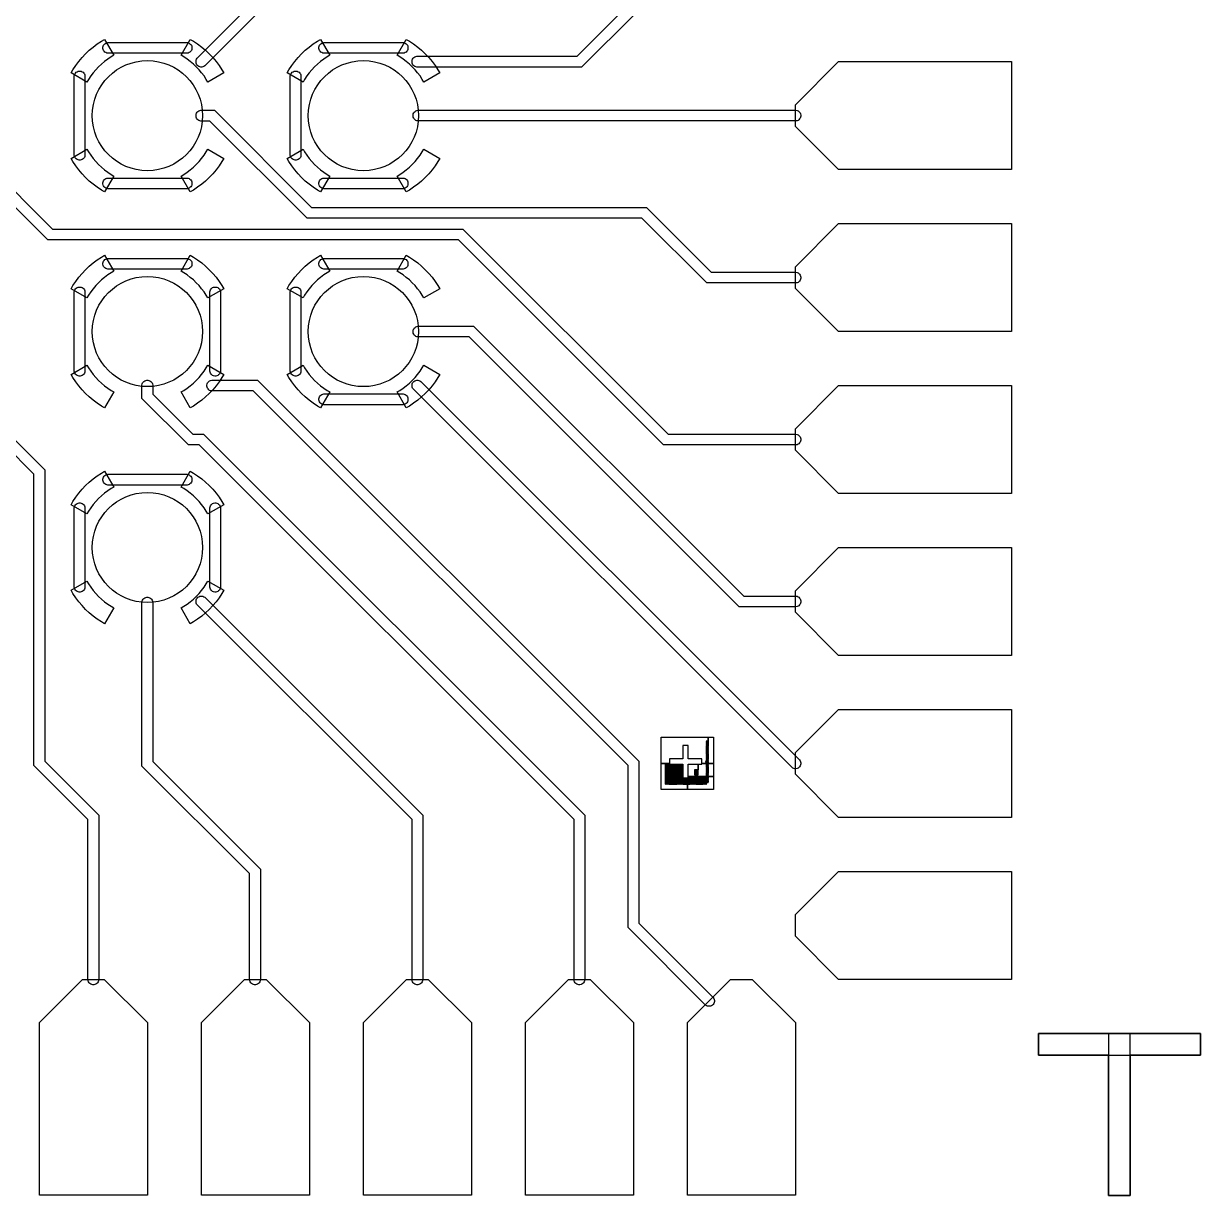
# Model space of a CAD drawing. Extents: x -17000 to 83000, y -61000 to 39000.
# Drawn here: x 11853 to 22750, y -32002 to -21147 of the extents above; entities that cross this region are included whole.
import ezdxf

# ---------------------------------------------------------------- set-up
doc = ezdxf.new("R2010")
doc.units = 0
doc.layers.add('Central Electrodes', color=2, linetype='CONTINUOUS')

# ---------------------------------------------------------------- blocks, each defined once
blk = doc.blocks.new('BIG_photolith_alignment1')
at = {"layer": 'Central Electrodes'}
for points in [[(-225, -17.5), (-225, 225), (210, 225), (210, 190), (190, 190), (190, 185), (210, 185), (210, 180.5), (190, 180.5), (190, 175.5), (210, 175.5), (210, 171), (190, 171), (190, 166), (210, 166), (210, 161.5), (190, 161.5), (190, 156.5), (210, 156.5), (210, 152), (190, 152), (190, 147), (210, 147), (210, 142.5), (190, 142.5), (190, 137.5), (210, 137.5), (210, 133), (190, 133), (190, 128), (210, 128), (210, 123.5), (190, 123.5), (190, 118.5), (210, 118.5), (210, 114), (190, 114), (190, 109), (210, 109), (210, 104.5), (190, 104.5), (190, 99.5), (210, 99.5), (210, 95), (190, 95), (190, 90), (210, 90), (210, 85.5), (190, 85.5), (190, 80.5), (210, 80.5), (210, 76), (190, 76), (190, 71), (210, 71), (210, 66.5), (190, 66.5), (190, 61.5), (210, 61.5), (210, 57), (190, 57), (190, 52), (210, 52), (210, 47.5), (190, 47.5), (190, 42.5), (210, 42.5), (210, 38), (190, 38), (190, 33), (210, 33), (210, 28.5), (190, 28.5), (190, 23.5), (210, 23.5), (210, 19), (190, 19), (190, 14), (210, 14), (210, 9.5), (190, 9.5), (190, 4.5), (210, 4.5), (210, 0), (185, 0), (185, -5), (210, -5), (210, -9.5), (190, -9.5), (190, -14.5), (210, -14.5), (210, 225), (260, 225), (260, -17.5), (150, -17.5), (150, 25), (25, 25), (25, 150), (-25, 150), (-25, 25), (-150, 25), (-150, -17.5)], [(-225, -260), (-225, -17.5), (-185, -17.5), (-185, -190), (-190, -190), (-190, -210), (-185, -210), (-185, -17.5), (-175.5, -17.5), (-175.5, -190), (-180.5, -190), (-180.5, -210), (-175.5, -210), (-175.5, -17.5), (-166, -17.5), (-166, -190), (-171, -190), (-171, -210), (-166, -210), (-166, -17.5), (-156.5, -17.5), (-156.5, -190), (-161.5, -190), (-161.5, -210), (-156.5, -210), (-156.5, -17.5), (-150, -17.5), (-150, -25), (-147, -25), (-147, -190), (-152, -190), (-152, -210), (-147, -210), (-147, -25), (-137.5, -25), (-137.5, -190), (-142.5, -190), (-142.5, -210), (-137.5, -210), (-137.5, -25), (-128, -25), (-128, -190), (-133, -190), (-133, -210), (-128, -210), (-128, -25), (-118.5, -25), (-118.5, -190), (-123.5, -190), (-123.5, -210), (-118.5, -210), (-118.5, -25), (-109, -25), (-109, -190), (-114, -190), (-114, -210), (-109, -210), (-109, -25), (-99.5, -25), (-99.5, -190), (-104.5, -190), (-104.5, -210), (-99.5, -210), (-99.5, -25), (-90, -25), (-90, -190), (-95, -190), (-95, -210), (-90, -210), (-90, -25), (-80.5, -25), (-80.5, -190), (-85.5, -190), (-85.5, -210), (-80.5, -210), (-80.5, -25), (-71, -25), (-71, -190), (-76, -190), (-76, -210), (-71, -210), (-71, -25), (-61.5, -25), (-61.5, -190), (-66.5, -190), (-66.5, -210), (-61.5, -210), (-61.5, -25), (-52, -25), (-52, -190), (-57, -190), (-57, -210), (-52, -210), (-52, -25), (-42.5, -25), (-42.5, -190), (-47.5, -190), (-47.5, -210), (-42.5, -210), (-42.5, -25), (-33, -25), (-33, -190), (-38, -190), (-38, -210), (-33, -210), (-33, -25), (-25, -25), (-25, -150), (-23.5, -150), (-23.5, -190), (-28.5, -190), (-28.5, -210), (-23.5, -210), (-23.5, -150), (-14, -150), (-14, -190), (-19, -190), (-19, -210), (-14, -210), (-14, -150), (-4.5, -150), (-4.5, -190), (-9.5, -190), (-9.5, -210), (-4.5, -210), (-4.5, -150), (5, -150), (5, -185), (0, -185), (0, -210), (5, -210), (5, -150), (14.5, -150), (14.5, -190), (9.5, -190), (9.5, -210), (14.5, -210), (14.5, -150), (17.5, -150), (17.5, -260)], [(25, -138.75), (25, -25), (117.5, -25), (117.5, -77.5), (82.5, -77.5), (82.5, -122.5), (117.5, -122.5), (117.5, -25), (150, -25), (150, -17.5), (210, -17.5), (210, -19), (190, -19), (190, -24), (210, -24), (210, -28.5), (190, -28.5), (190, -33.5), (210, -33.5), (210, -38), (190, -38), (190, -43), (210, -43), (210, -47.5), (190, -47.5), (190, -52.5), (210, -52.5), (210, -57), (190, -57), (190, -62), (210, -62), (210, -66.5), (190, -66.5), (190, -71.5), (210, -71.5), (210, -76), (190, -76), (190, -81), (210, -81), (210, -85.5), (190, -85.5), (190, -90.5), (210, -90.5), (210, -95), (190, -95), (190, -100), (210, -100), (210, -104.5), (190, -104.5), (190, -109.5), (210, -109.5), (210, -114), (190, -114), (190, -119), (210, -119), (210, -123.5), (190, -123.5), (190, -128.5), (210, -128.5), (210, -133), (190, -133), (190, -138), (210, -138), (210, -17.5), (260, -17.5), (260, -138.75)], [(92.5, -117.5), (87.5, -112.5), (87.5, -87.5), (92.5, -82.5), (107.5, -82.5), (112.5, -87.5), (112.5, -112.5), (107.5, -117.5), (92.5, -117.5), (92.5, -110), (95, -112.5), (105, -112.5), (107.5, -110), (107.5, -90), (105, -87.5), (95, -87.5), (92.5, -90)], [(17.5, -260), (17.5, -150), (24, -150), (24, -190), (19, -190), (19, -210), (24, -210), (24, -150), (25, -150), (25, -138.75), (33.5, -138.75), (33.5, -190), (28.5, -190), (28.5, -210), (33.5, -210), (33.5, -138.75), (43, -138.75), (43, -190), (38, -190), (38, -210), (43, -210), (43, -138.75), (52.5, -138.75), (52.5, -190), (47.5, -190), (47.5, -210), (52.5, -210), (52.5, -138.75), (62, -138.75), (62, -190), (57, -190), (57, -210), (62, -210), (62, -138.75), (71.5, -138.75), (71.5, -190), (66.5, -190), (66.5, -210), (71.5, -210), (71.5, -138.75), (81, -138.75), (81, -190), (76, -190), (76, -210), (81, -210), (81, -138.75), (90.5, -138.75), (90.5, -190), (85.5, -190), (85.5, -210), (90.5, -210), (90.5, -138.75), (100, -138.75), (100, -190), (95, -190), (95, -210), (100, -210), (100, -138.75), (109.5, -138.75), (109.5, -190), (104.5, -190), (104.5, -210), (109.5, -210), (109.5, -138.75), (119, -138.75), (119, -190), (114, -190), (114, -210), (119, -210), (119, -138.75), (128.5, -138.75), (128.5, -190), (123.5, -190), (123.5, -210), (128.5, -210), (128.5, -138.75), (138, -138.75), (138, -190), (133, -190), (133, -210), (138, -210), (138, -138.75), (147.5, -138.75), (147.5, -190), (142.5, -190), (142.5, -210), (147.5, -210), (147.5, -138.75), (157, -138.75), (157, -190), (152, -190), (152, -210), (157, -210), (157, -138.75), (166.5, -138.75), (166.5, -190), (161.5, -190), (161.5, -210), (166.5, -210), (166.5, -138.75), (176, -138.75), (176, -190), (171, -190), (171, -210), (176, -210), (176, -138.75), (185.5, -138.75), (185.5, -190), (180.5, -190), (180.5, -210), (185.5, -210), (185.5, -138.75), (210, -138.75), (210, -142.5), (190, -142.5), (190, -147.5), (210, -147.5), (210, -152), (190, -152), (190, -157), (210, -157), (210, -161.5), (190, -161.5), (190, -166.5), (210, -166.5), (210, -171), (190, -171), (190, -176), (210, -176), (210, -180.5), (190, -180.5), (190, -185.5), (210, -185.5), (210, -190), (190, -190), (190, -210), (195, -210), (195, -195), (210, -195), (210, -138.75), (260, -138.75), (260, -260)]]:
    blk.add_lwpolyline(points, close=True, dxfattribs=at)

msp = doc.modelspace()

# ---------------------------------------------------------------- linework, layer by layer
at = {"layer": 'Central Electrodes'}
for points in [[(18020.72, -20550), (17020.279, -21550), (15495.075, -21550), (15485.416, -21548.079), (15476.316, -21544.309), (15468.127, -21538.838), (15461.162, -21531.873), (15455.691, -21523.684), (15451.921, -21514.584), (15450, -21504.925), (15450, -21495.075), (15451.921, -21485.416), (15455.691, -21476.316), (15461.162, -21468.127), (15468.127, -21461.162), (15476.316, -21455.691), (15485.416, -21451.921), (15495.075, -21450), (16978.871, -21450), (17979.312, -20450)], [(14020.71, -21050), (13531.873, -21538.837), (13523.684, -21544.309), (13514.584, -21548.078), (13504.924, -21550), (13495.075, -21550), (13485.415, -21548.078), (13476.316, -21544.309), (13468.127, -21538.838), (13461.162, -21531.873), (13455.691, -21523.684), (13451.922, -21514.585), (13450, -21504.925), (13450, -21495.076), (13451.922, -21485.416), (13455.691, -21476.316), (13461.163, -21468.127), (13979.29, -20950)], [(11531.873, -22461.163), (12120.71, -23050), (15920.71, -23050), (17820.71, -24950), (19004.925, -24950), (19014.584, -24951.921), (19023.684, -24955.691), (19031.873, -24961.162), (19038.838, -24968.127), (19044.309, -24976.316), (19048.079, -24985.416), (19050, -24995.075), (19050, -25004.925), (19048.079, -25014.584), (19044.309, -25023.684), (19038.838, -25031.873), (19031.873, -25038.838), (19023.684, -25044.309), (19014.584, -25048.079), (19004.925, -25050), (17779.29, -25050), (15879.29, -23150), (12079.29, -23150), (11461.163, -22531.873)], [(11720.71, -24950), (12050, -25279.29), (12050, -27979.29), (12550, -28479.29), (12550, -30004.925), (12548.079, -30014.584), (12544.309, -30023.684), (12538.838, -30031.873), (12531.873, -30038.838), (12523.684, -30044.309), (12514.584, -30048.079), (12504.925, -30050), (12495.075, -30050), (12485.416, -30048.079), (12476.316, -30044.309), (12468.127, -30038.838), (12461.162, -30031.873), (12455.691, -30023.684), (12451.921, -30014.584), (12450, -30004.925), (12450, -28520.71), (11950, -28020.71), (11950, -25320.71), (11679.29, -25050)], [(21249.865, -30501.916), (21249.865, -30701.916)], [(22749.865, -30501.916), (21249.865, -30501.916)], [(22099.865, -30501.916), (21899.865, -30501.916)], [(21899.865, -30501.916), (21899.865, -32001.916)], [(22099.865, -32001.916), (22099.865, -30501.916)], [(22749.865, -30701.916), (22749.865, -30501.916)], [(21249.865, -30701.916), (22749.865, -30701.916)], [(21899.865, -32001.916), (22099.865, -32001.916)]]:
    msp.add_lwpolyline(points, dxfattribs=at)
for points in [[(12440.743, -21688.66), (12293.52, -21603.66), (12310.303, -21574.589), (12336.207, -21535.206), (12364.354, -21497.398), (12394.654, -21461.287), (12427.001, -21427.001), (12461.287, -21394.654), (12497.398, -21364.354), (12535.206, -21336.207), (12574.589, -21310.303), (12603.66, -21293.52), (12688.66, -21440.743), (12663.873, -21455.055), (12632.757, -21475.521), (12602.879, -21497.763), (12574.351, -21521.701), (12547.26, -21547.26), (12521.701, -21574.351), (12497.763, -21602.879), (12475.521, -21632.757), (12455.055, -21663.873)], [(12632.575, -21422.132), (12622.916, -21420.211), (12613.816, -21416.441), (12605.627, -21410.97), (12598.662, -21404.005), (12593.191, -21395.816), (12589.421, -21386.716), (12587.5, -21377.057), (12587.5, -21367.207), (12589.421, -21357.548), (12593.191, -21348.448), (12598.662, -21340.259), (12605.627, -21333.294), (12613.816, -21327.823), (12622.916, -21324.053), (12632.575, -21322.132), (13367.425, -21322.132), (13377.084, -21324.053), (13386.184, -21327.823), (13394.373, -21333.294), (13401.338, -21340.259), (13406.809, -21348.448), (13410.579, -21357.548), (13412.5, -21367.207), (13412.5, -21377.057), (13410.579, -21386.716), (13406.809, -21395.816), (13401.338, -21404.005), (13394.373, -21410.97), (13386.184, -21416.441), (13377.084, -21420.211), (13367.425, -21422.132)], [(13559.257, -21688.66), (13544.945, -21663.873), (13524.479, -21632.757), (13502.237, -21602.879), (13478.299, -21574.351), (13452.74, -21547.26), (13425.649, -21521.701), (13397.121, -21497.763), (13367.243, -21475.521), (13336.127, -21455.055), (13311.34, -21440.743), (13396.34, -21293.52), (13425.411, -21310.303), (13464.794, -21336.207), (13502.602, -21364.354), (13538.713, -21394.654), (13572.999, -21427.001), (13605.346, -21461.287), (13635.646, -21497.398), (13663.793, -21535.206), (13689.697, -21574.589), (13706.48, -21603.66)], [(14440.743, -21688.66), (14293.52, -21603.66), (14310.303, -21574.589), (14336.207, -21535.206), (14364.354, -21497.398), (14394.654, -21461.287), (14427.001, -21427.001), (14461.287, -21394.654), (14497.398, -21364.354), (14535.206, -21336.207), (14574.589, -21310.303), (14603.66, -21293.52), (14688.66, -21440.743), (14663.873, -21455.055), (14632.757, -21475.521), (14602.879, -21497.763), (14574.351, -21521.701), (14547.26, -21547.26), (14521.701, -21574.351), (14497.763, -21602.879), (14475.521, -21632.757), (14455.055, -21663.873)], [(14632.575, -21422.132), (14622.916, -21420.211), (14613.816, -21416.441), (14605.627, -21410.97), (14598.662, -21404.005), (14593.191, -21395.816), (14589.421, -21386.716), (14587.5, -21377.057), (14587.5, -21367.207), (14589.421, -21357.548), (14593.191, -21348.448), (14598.662, -21340.259), (14605.627, -21333.294), (14613.816, -21327.823), (14622.916, -21324.053), (14632.575, -21322.132), (15367.425, -21322.132), (15377.084, -21324.053), (15386.184, -21327.823), (15394.373, -21333.294), (15401.338, -21340.259), (15406.809, -21348.448), (15410.579, -21357.548), (15412.5, -21367.207), (15412.5, -21377.057), (15410.579, -21386.716), (15406.809, -21395.816), (15401.338, -21404.005), (15394.373, -21410.97), (15386.184, -21416.441), (15377.084, -21420.211), (15367.425, -21422.132)], [(15559.257, -21688.66), (15544.945, -21663.873), (15524.479, -21632.757), (15502.237, -21602.879), (15478.299, -21574.351), (15452.74, -21547.26), (15425.649, -21521.701), (15397.121, -21497.763), (15367.243, -21475.521), (15336.127, -21455.055), (15311.34, -21440.743), (15396.34, -21293.52), (15425.411, -21310.303), (15464.794, -21336.207), (15502.602, -21364.354), (15538.713, -21394.654), (15572.999, -21427.001), (15605.346, -21461.287), (15635.646, -21497.398), (15663.793, -21535.206), (15689.697, -21574.589), (15706.48, -21603.66)], [(19400, -22500), (19000, -22100), (19000, -21900), (19400, -21500), (21000, -21500), (21000, -22500)], [(12367.207, -22412.5), (12357.548, -22410.579), (12348.448, -22406.809), (12340.259, -22401.338), (12333.294, -22394.373), (12327.823, -22386.184), (12324.053, -22377.084), (12322.132, -22367.425), (12322.132, -21632.575), (12324.053, -21622.916), (12327.823, -21613.816), (12333.294, -21605.627), (12340.259, -21598.662), (12348.448, -21593.191), (12357.548, -21589.421), (12367.207, -21587.5), (12377.057, -21587.5), (12386.716, -21589.421), (12395.816, -21593.191), (12404.005, -21598.662), (12410.97, -21605.627), (12416.441, -21613.816), (12420.211, -21622.916), (12422.132, -21632.575), (12422.132, -22367.425), (12420.211, -22377.084), (12416.441, -22386.184), (12410.97, -22394.373), (12404.005, -22401.338), (12395.816, -22406.809), (12386.716, -22410.579), (12377.057, -22412.5)], [(14367.207, -22412.5), (14357.548, -22410.579), (14348.448, -22406.809), (14340.259, -22401.338), (14333.294, -22394.373), (14327.823, -22386.184), (14324.053, -22377.084), (14322.132, -22367.425), (14322.132, -21632.575), (14324.053, -21622.916), (14327.823, -21613.816), (14333.294, -21605.627), (14340.259, -21598.662), (14348.448, -21593.191), (14357.548, -21589.421), (14367.207, -21587.5), (14377.057, -21587.5), (14386.716, -21589.421), (14395.816, -21593.191), (14404.005, -21598.662), (14410.97, -21605.627), (14416.441, -21613.816), (14420.211, -21622.916), (14422.132, -21632.575), (14422.132, -22367.425), (14420.211, -22377.084), (14416.441, -22386.184), (14410.97, -22394.373), (14404.005, -22401.338), (14395.816, -22406.809), (14386.716, -22410.579), (14377.057, -22412.5)], [(18179.29, -23550), (17579.29, -22950), (14479.29, -22950), (13579.29, -22050), (13495.075, -22050), (13485.416, -22048.079), (13476.316, -22044.309), (13468.127, -22038.838), (13461.162, -22031.873), (13455.691, -22023.684), (13451.921, -22014.584), (13450, -22004.925), (13450, -21995.075), (13451.921, -21985.416), (13455.691, -21976.316), (13461.162, -21968.127), (13468.127, -21961.162), (13476.316, -21955.691), (13485.416, -21951.921), (13495.075, -21950), (13620.71, -21950), (14520.71, -22850), (17620.71, -22850), (18220.71, -23450), (19004.925, -23450), (19014.584, -23451.921), (19023.684, -23455.691), (19031.873, -23461.162), (19038.838, -23468.127), (19044.309, -23476.316), (19048.079, -23485.416), (19050, -23495.075), (19050, -23504.925), (19048.079, -23514.584), (19044.309, -23523.684), (19038.838, -23531.873), (19031.873, -23538.838), (19023.684, -23544.309), (19014.584, -23548.079), (19004.925, -23550)], [(15505.327, -22049.128), (15495.668, -22047.207), (15486.568, -22043.437), (15478.379, -22037.966), (15471.414, -22031.001), (15465.943, -22022.812), (15462.173, -22013.712), (15460.252, -22004.053), (15460.252, -21994.203), (15462.173, -21984.544), (15465.943, -21975.444), (15471.414, -21967.255), (15478.379, -21960.29), (15486.568, -21954.819), (15495.668, -21951.049), (15505.327, -21949.128), (19004.925, -21949.128), (19014.584, -21951.049), (19023.684, -21954.819), (19031.873, -21960.29), (19038.838, -21967.255), (19044.309, -21975.444), (19048.079, -21984.544), (19050, -21994.203), (19050, -22004.053), (19048.079, -22013.712), (19044.309, -22022.812), (19038.838, -22031.001), (19031.873, -22037.966), (19023.684, -22043.437), (19014.584, -22047.207), (19004.925, -22049.128)], [(12603.66, -22706.48), (12574.589, -22689.697), (12535.206, -22663.793), (12497.398, -22635.646), (12461.287, -22605.346), (12427.001, -22572.999), (12394.654, -22538.713), (12364.354, -22502.602), (12336.207, -22464.794), (12310.303, -22425.411), (12293.52, -22396.34), (12440.743, -22311.34), (12455.055, -22336.127), (12475.521, -22367.243), (12497.763, -22397.121), (12521.701, -22425.649), (12547.26, -22452.74), (12574.351, -22478.299), (12602.879, -22502.237), (12632.757, -22524.479), (12663.873, -22544.945), (12688.66, -22559.257)], [(13396.34, -22706.48), (13311.34, -22559.257), (13336.127, -22544.945), (13367.243, -22524.479), (13397.121, -22502.237), (13425.649, -22478.299), (13452.74, -22452.74), (13478.299, -22425.649), (13502.237, -22397.121), (13524.479, -22367.243), (13544.945, -22336.127), (13559.257, -22311.34), (13706.48, -22396.34), (13689.697, -22425.411), (13663.793, -22464.794), (13635.646, -22502.602), (13605.346, -22538.713), (13572.999, -22572.999), (13538.713, -22605.346), (13502.602, -22635.646), (13464.794, -22663.793), (13425.411, -22689.697)], [(14603.66, -22706.48), (14574.589, -22689.697), (14535.206, -22663.793), (14497.398, -22635.646), (14461.287, -22605.346), (14427.001, -22572.999), (14394.654, -22538.713), (14364.354, -22502.602), (14336.207, -22464.794), (14310.303, -22425.411), (14293.52, -22396.34), (14440.743, -22311.34), (14455.055, -22336.127), (14475.521, -22367.243), (14497.763, -22397.121), (14521.701, -22425.649), (14547.26, -22452.74), (14574.351, -22478.299), (14602.879, -22502.237), (14632.757, -22524.479), (14663.873, -22544.945), (14688.66, -22559.257)], [(15396.34, -22706.48), (15311.34, -22559.257), (15336.127, -22544.945), (15367.243, -22524.479), (15397.121, -22502.237), (15425.649, -22478.299), (15452.74, -22452.74), (15478.299, -22425.649), (15502.237, -22397.121), (15524.479, -22367.243), (15544.945, -22336.127), (15559.257, -22311.34), (15706.48, -22396.34), (15689.697, -22425.411), (15663.793, -22464.794), (15635.646, -22502.602), (15605.346, -22538.713), (15572.999, -22572.999), (15538.713, -22605.346), (15502.602, -22635.646), (15464.794, -22663.793), (15425.411, -22689.697)], [(12632.575, -22677.868), (12622.916, -22675.947), (12613.816, -22672.177), (12605.627, -22666.706), (12598.662, -22659.741), (12593.191, -22651.552), (12589.421, -22642.452), (12587.5, -22632.793), (12587.5, -22622.943), (12589.421, -22613.284), (12593.191, -22604.184), (12598.662, -22595.995), (12605.627, -22589.03), (12613.816, -22583.559), (12622.916, -22579.789), (12632.575, -22577.868), (13367.425, -22577.868), (13377.084, -22579.789), (13386.184, -22583.559), (13394.373, -22589.03), (13401.338, -22595.995), (13406.809, -22604.184), (13410.579, -22613.284), (13412.5, -22622.943), (13412.5, -22632.793), (13410.579, -22642.452), (13406.809, -22651.552), (13401.338, -22659.741), (13394.373, -22666.706), (13386.184, -22672.177), (13377.084, -22675.947), (13367.425, -22677.868)], [(14632.575, -22677.868), (14622.916, -22675.947), (14613.816, -22672.177), (14605.627, -22666.706), (14598.662, -22659.741), (14593.191, -22651.552), (14589.421, -22642.452), (14587.5, -22632.793), (14587.5, -22622.943), (14589.421, -22613.284), (14593.191, -22604.184), (14598.662, -22595.995), (14605.627, -22589.03), (14613.816, -22583.559), (14622.916, -22579.789), (14632.575, -22577.868), (15367.425, -22577.868), (15377.084, -22579.789), (15386.184, -22583.559), (15394.373, -22589.03), (15401.338, -22595.995), (15406.809, -22604.184), (15410.579, -22613.284), (15412.5, -22622.943), (15412.5, -22632.793), (15410.579, -22642.452), (15406.809, -22651.552), (15401.338, -22659.741), (15394.373, -22666.706), (15386.184, -22672.177), (15377.084, -22675.947), (15367.425, -22677.868)], [(19400, -24000), (19000, -23600), (19000, -23400), (19400, -23000), (21000, -23000), (21000, -24000)], [(12440.743, -23688.66), (12293.52, -23603.66), (12310.303, -23574.589), (12336.207, -23535.206), (12364.354, -23497.398), (12394.654, -23461.287), (12427.001, -23427.001), (12461.287, -23394.654), (12497.398, -23364.354), (12535.206, -23336.207), (12574.589, -23310.303), (12603.66, -23293.52), (12688.66, -23440.743), (12663.873, -23455.055), (12632.757, -23475.521), (12602.879, -23497.763), (12574.351, -23521.701), (12547.26, -23547.26), (12521.701, -23574.351), (12497.763, -23602.879), (12475.521, -23632.757), (12455.055, -23663.873)], [(13559.257, -23688.66), (13544.945, -23663.873), (13524.479, -23632.757), (13502.237, -23602.879), (13478.299, -23574.351), (13452.74, -23547.26), (13425.649, -23521.701), (13397.121, -23497.763), (13367.243, -23475.521), (13336.127, -23455.055), (13311.34, -23440.743), (13396.34, -23293.52), (13425.411, -23310.303), (13464.794, -23336.207), (13502.602, -23364.354), (13538.713, -23394.654), (13572.999, -23427.001), (13605.346, -23461.287), (13635.646, -23497.398), (13663.793, -23535.206), (13689.697, -23574.589), (13706.48, -23603.66)], [(14440.743, -23688.66), (14293.52, -23603.66), (14310.303, -23574.589), (14336.207, -23535.206), (14364.354, -23497.398), (14394.654, -23461.287), (14427.001, -23427.001), (14461.287, -23394.654), (14497.398, -23364.354), (14535.206, -23336.207), (14574.589, -23310.303), (14603.66, -23293.52), (14688.66, -23440.743), (14663.873, -23455.055), (14632.757, -23475.521), (14602.879, -23497.763), (14574.351, -23521.701), (14547.26, -23547.26), (14521.701, -23574.351), (14497.763, -23602.879), (14475.521, -23632.757), (14455.055, -23663.873)], [(15559.257, -23688.66), (15544.945, -23663.873), (15524.479, -23632.757), (15502.237, -23602.879), (15478.299, -23574.351), (15452.74, -23547.26), (15425.649, -23521.701), (15397.121, -23497.763), (15367.243, -23475.521), (15336.127, -23455.055), (15311.34, -23440.743), (15396.34, -23293.52), (15425.411, -23310.303), (15464.794, -23336.207), (15502.602, -23364.354), (15538.713, -23394.654), (15572.999, -23427.001), (15605.346, -23461.287), (15635.646, -23497.398), (15663.793, -23535.206), (15689.697, -23574.589), (15706.48, -23603.66)], [(12632.575, -23422.132), (12622.916, -23420.211), (12613.816, -23416.441), (12605.627, -23410.97), (12598.662, -23404.005), (12593.191, -23395.816), (12589.421, -23386.716), (12587.5, -23377.057), (12587.5, -23367.207), (12589.421, -23357.548), (12593.191, -23348.448), (12598.662, -23340.259), (12605.627, -23333.294), (12613.816, -23327.823), (12622.916, -23324.053), (12632.575, -23322.132), (13367.425, -23322.132), (13377.084, -23324.053), (13386.184, -23327.823), (13394.373, -23333.294), (13401.338, -23340.259), (13406.809, -23348.448), (13410.579, -23357.548), (13412.5, -23367.207), (13412.5, -23377.057), (13410.579, -23386.716), (13406.809, -23395.816), (13401.338, -23404.005), (13394.373, -23410.97), (13386.184, -23416.441), (13377.084, -23420.211), (13367.425, -23422.132)], [(14632.575, -23422.132), (14622.916, -23420.211), (14613.816, -23416.441), (14605.627, -23410.97), (14598.662, -23404.005), (14593.191, -23395.816), (14589.421, -23386.716), (14587.5, -23377.057), (14587.5, -23367.207), (14589.421, -23357.548), (14593.191, -23348.448), (14598.662, -23340.259), (14605.627, -23333.294), (14613.816, -23327.823), (14622.916, -23324.053), (14632.575, -23322.132), (15367.425, -23322.132), (15377.084, -23324.053), (15386.184, -23327.823), (15394.373, -23333.294), (15401.338, -23340.259), (15406.809, -23348.448), (15410.579, -23357.548), (15412.5, -23367.207), (15412.5, -23377.057), (15410.579, -23386.716), (15406.809, -23395.816), (15401.338, -23404.005), (15394.373, -23410.97), (15386.184, -23416.441), (15377.084, -23420.211), (15367.425, -23422.132)], [(12367.207, -24412.5), (12357.548, -24410.579), (12348.448, -24406.809), (12340.259, -24401.338), (12333.294, -24394.373), (12327.823, -24386.184), (12324.053, -24377.084), (12322.132, -24367.425), (12322.132, -23632.575), (12324.053, -23622.916), (12327.823, -23613.816), (12333.294, -23605.627), (12340.259, -23598.662), (12348.448, -23593.191), (12357.548, -23589.421), (12367.207, -23587.5), (12377.057, -23587.5), (12386.716, -23589.421), (12395.816, -23593.191), (12404.005, -23598.662), (12410.97, -23605.627), (12416.441, -23613.816), (12420.211, -23622.916), (12422.132, -23632.575), (12422.132, -24367.425), (12420.211, -24377.084), (12416.441, -24386.184), (12410.97, -24394.373), (12404.005, -24401.338), (12395.816, -24406.809), (12386.716, -24410.579), (12377.057, -24412.5)], [(13622.943, -24412.5), (13613.284, -24410.579), (13604.184, -24406.809), (13595.995, -24401.338), (13589.03, -24394.373), (13583.559, -24386.184), (13579.789, -24377.084), (13577.868, -24367.425), (13577.868, -23632.575), (13579.789, -23622.916), (13583.559, -23613.816), (13589.03, -23605.627), (13595.995, -23598.662), (13604.184, -23593.191), (13613.284, -23589.421), (13622.943, -23587.5), (13632.793, -23587.5), (13642.452, -23589.421), (13651.552, -23593.191), (13659.741, -23598.662), (13666.706, -23605.627), (13672.177, -23613.816), (13675.947, -23622.916), (13677.868, -23632.575), (13677.868, -24367.425), (13675.947, -24377.084), (13672.177, -24386.184), (13666.706, -24394.373), (13659.741, -24401.338), (13651.552, -24406.809), (13642.452, -24410.579), (13632.793, -24412.5)], [(14367.207, -24412.5), (14357.548, -24410.579), (14348.448, -24406.809), (14340.259, -24401.338), (14333.294, -24394.373), (14327.823, -24386.184), (14324.053, -24377.084), (14322.132, -24367.425), (14322.132, -23632.575), (14324.053, -23622.916), (14327.823, -23613.816), (14333.294, -23605.627), (14340.259, -23598.662), (14348.448, -23593.191), (14357.548, -23589.421), (14367.207, -23587.5), (14377.057, -23587.5), (14386.716, -23589.421), (14395.816, -23593.191), (14404.005, -23598.662), (14410.97, -23605.627), (14416.441, -23613.816), (14420.211, -23622.916), (14422.132, -23632.575), (14422.132, -24367.425), (14420.211, -24377.084), (14416.441, -24386.184), (14410.97, -24394.373), (14404.005, -24401.338), (14395.816, -24406.809), (14386.716, -24410.579), (14377.057, -24412.5)], [(18479.361, -26550), (15979.29, -24049.929), (15505.327, -24049.929), (15495.668, -24048.008), (15486.568, -24044.238), (15478.379, -24038.767), (15471.414, -24031.802), (15465.943, -24023.613), (15462.173, -24014.513), (15460.252, -24004.854), (15460.252, -23995.004), (15462.173, -23985.345), (15465.943, -23976.245), (15471.414, -23968.056), (15478.379, -23961.091), (15486.568, -23955.62), (15495.668, -23951.85), (15505.327, -23949.929), (16020.71, -23949.929), (18520.781, -26450), (19004.925, -26450), (19014.584, -26451.921), (19023.684, -26455.691), (19031.873, -26461.162), (19038.838, -26468.127), (19044.309, -26476.316), (19048.079, -26485.416), (19050, -26495.075), (19050, -26504.925), (19048.079, -26514.584), (19044.309, -26523.684), (19038.838, -26531.873), (19031.873, -26538.838), (19023.684, -26544.309), (19014.584, -26548.079), (19004.925, -26550)], [(12603.66, -24706.48), (12574.589, -24689.697), (12535.206, -24663.793), (12497.398, -24635.646), (12461.287, -24605.346), (12427.001, -24572.999), (12394.654, -24538.713), (12364.354, -24502.602), (12336.207, -24464.794), (12310.303, -24425.411), (12293.52, -24396.34), (12440.743, -24311.34), (12455.055, -24336.127), (12475.521, -24367.243), (12497.763, -24397.121), (12521.701, -24425.649), (12547.26, -24452.74), (12574.351, -24478.299), (12602.879, -24502.237), (12632.757, -24524.479), (12663.873, -24544.945), (12688.66, -24559.257)], [(13396.34, -24706.48), (13311.34, -24559.257), (13336.127, -24544.945), (13367.243, -24524.479), (13397.121, -24502.237), (13425.649, -24478.299), (13452.74, -24452.74), (13478.299, -24425.649), (13502.237, -24397.121), (13524.479, -24367.243), (13544.945, -24336.127), (13559.257, -24311.34), (13706.48, -24396.34), (13689.697, -24425.411), (13663.793, -24464.794), (13635.646, -24502.602), (13605.346, -24538.713), (13572.999, -24572.999), (13538.713, -24605.346), (13502.602, -24635.646), (13464.794, -24663.793), (13425.411, -24689.697)], [(14603.66, -24706.48), (14574.589, -24689.697), (14535.206, -24663.793), (14497.398, -24635.646), (14461.287, -24605.346), (14427.001, -24572.999), (14394.654, -24538.713), (14364.354, -24502.602), (14336.207, -24464.794), (14310.303, -24425.411), (14293.52, -24396.34), (14440.743, -24311.34), (14455.055, -24336.127), (14475.521, -24367.243), (14497.763, -24397.121), (14521.701, -24425.649), (14547.26, -24452.74), (14574.351, -24478.299), (14602.879, -24502.237), (14632.757, -24524.479), (14663.873, -24544.945), (14688.66, -24559.257)], [(15396.34, -24706.48), (15311.34, -24559.257), (15336.127, -24544.945), (15367.243, -24524.479), (15397.121, -24502.237), (15425.649, -24478.299), (15452.74, -24452.74), (15478.299, -24425.649), (15502.237, -24397.121), (15524.479, -24367.243), (15544.945, -24336.127), (15559.257, -24311.34), (15706.48, -24396.34), (15689.697, -24425.411), (15663.793, -24464.794), (15635.646, -24502.602), (15605.346, -24538.713), (15572.999, -24572.999), (15538.713, -24605.346), (15502.602, -24635.646), (15464.794, -24663.793), (15425.411, -24689.697)], [(16995.075, -30050), (16985.416, -30048.079), (16976.316, -30044.309), (16968.127, -30038.838), (16961.162, -30031.873), (16955.691, -30023.684), (16951.921, -30014.584), (16950, -30004.925), (16950, -28520.71), (13479.29, -25050), (13379.29, -25050), (12950, -24620.71), (12950, -24495.075), (12951.921, -24485.416), (12955.691, -24476.316), (12961.162, -24468.127), (12968.127, -24461.162), (12976.316, -24455.691), (12985.416, -24451.921), (12995.075, -24450), (13004.925, -24450), (13014.584, -24451.921), (13023.684, -24455.691), (13031.873, -24461.162), (13038.838, -24468.127), (13044.309, -24476.316), (13048.079, -24485.416), (13050, -24495.075), (13050, -24579.29), (13420.71, -24950), (13520.71, -24950), (17050, -28479.29), (17050, -30004.925), (17048.079, -30014.584), (17044.309, -30023.684), (17038.838, -30031.873), (17031.873, -30038.838), (17023.684, -30044.309), (17014.584, -30048.079), (17004.925, -30050)], [(18195.076, -30250), (18185.416, -30248.078), (18176.316, -30244.309), (18168.127, -30238.837), (17450, -29520.71), (17450, -28020.71), (13979.29, -24550), (13595.075, -24550), (13585.416, -24548.079), (13576.316, -24544.309), (13568.127, -24538.838), (13561.162, -24531.873), (13555.691, -24523.684), (13551.921, -24514.584), (13550, -24504.925), (13550, -24495.075), (13551.921, -24485.416), (13555.691, -24476.316), (13561.162, -24468.127), (13568.127, -24461.162), (13576.316, -24455.691), (13585.416, -24451.921), (13595.075, -24450), (14020.71, -24450), (17550, -27979.29), (17550, -29479.29), (18238.837, -30168.127), (18244.309, -30176.316), (18248.078, -30185.416), (18250, -30195.076), (18250, -30204.925), (18248.078, -30214.585), (18244.309, -30223.684), (18238.838, -30231.873), (18231.873, -30238.838), (18223.684, -30244.309), (18214.585, -30248.078), (18204.925, -30250)], [(18995.076, -28050), (18985.416, -28048.078), (18976.316, -28044.309), (18968.127, -28038.837), (15461.163, -24531.873), (15455.691, -24523.684), (15451.922, -24514.584), (15450, -24504.924), (15450, -24495.075), (15451.922, -24485.415), (15455.691, -24476.316), (15461.162, -24468.127), (15468.127, -24461.162), (15476.316, -24455.691), (15485.415, -24451.922), (15495.075, -24450), (15504.924, -24450), (15514.584, -24451.922), (15523.684, -24455.691), (15531.873, -24461.163), (19038.837, -27968.127), (19044.309, -27976.316), (19048.078, -27985.416), (19050, -27995.076), (19050, -28004.925), (19048.078, -28014.585), (19044.309, -28023.684), (19038.838, -28031.873), (19031.873, -28038.838), (19023.684, -28044.309), (19014.585, -28048.078), (19004.925, -28050)], [(19400, -25500), (19000, -25100), (19000, -24900), (19400, -24500), (21000, -24500), (21000, -25500)], [(14632.575, -24677.868), (14622.916, -24675.947), (14613.816, -24672.177), (14605.627, -24666.706), (14598.662, -24659.741), (14593.191, -24651.552), (14589.421, -24642.452), (14587.5, -24632.793), (14587.5, -24622.943), (14589.421, -24613.284), (14593.191, -24604.184), (14598.662, -24595.995), (14605.627, -24589.03), (14613.816, -24583.559), (14622.916, -24579.789), (14632.575, -24577.868), (15367.425, -24577.868), (15377.084, -24579.789), (15386.184, -24583.559), (15394.373, -24589.03), (15401.338, -24595.995), (15406.809, -24604.184), (15410.579, -24613.284), (15412.5, -24622.943), (15412.5, -24632.793), (15410.579, -24642.452), (15406.809, -24651.552), (15401.338, -24659.741), (15394.373, -24666.706), (15386.184, -24672.177), (15377.084, -24675.947), (15367.425, -24677.868)], [(12440.743, -25688.66), (12293.52, -25603.66), (12310.303, -25574.589), (12336.207, -25535.206), (12364.354, -25497.398), (12394.654, -25461.287), (12427.001, -25427.001), (12461.287, -25394.654), (12497.398, -25364.354), (12535.206, -25336.207), (12574.589, -25310.303), (12603.66, -25293.52), (12688.66, -25440.743), (12663.873, -25455.055), (12632.757, -25475.521), (12602.879, -25497.763), (12574.351, -25521.701), (12547.26, -25547.26), (12521.701, -25574.351), (12497.763, -25602.879), (12475.521, -25632.757), (12455.055, -25663.873)], [(12632.575, -25422.132), (12622.916, -25420.211), (12613.816, -25416.441), (12605.627, -25410.97), (12598.662, -25404.005), (12593.191, -25395.816), (12589.421, -25386.716), (12587.5, -25377.057), (12587.5, -25367.207), (12589.421, -25357.548), (12593.191, -25348.448), (12598.662, -25340.259), (12605.627, -25333.294), (12613.816, -25327.823), (12622.916, -25324.053), (12632.575, -25322.132), (13367.425, -25322.132), (13377.084, -25324.053), (13386.184, -25327.823), (13394.373, -25333.294), (13401.338, -25340.259), (13406.809, -25348.448), (13410.579, -25357.548), (13412.5, -25367.207), (13412.5, -25377.057), (13410.579, -25386.716), (13406.809, -25395.816), (13401.338, -25404.005), (13394.373, -25410.97), (13386.184, -25416.441), (13377.084, -25420.211), (13367.425, -25422.132)], [(13559.257, -25688.66), (13544.945, -25663.873), (13524.479, -25632.757), (13502.237, -25602.879), (13478.299, -25574.351), (13452.74, -25547.26), (13425.649, -25521.701), (13397.121, -25497.763), (13367.243, -25475.521), (13336.127, -25455.055), (13311.34, -25440.743), (13396.34, -25293.52), (13425.411, -25310.303), (13464.794, -25336.207), (13502.602, -25364.354), (13538.713, -25394.654), (13572.999, -25427.001), (13605.346, -25461.287), (13635.646, -25497.398), (13663.793, -25535.206), (13689.697, -25574.589), (13706.48, -25603.66)], [(12367.207, -26412.5), (12357.548, -26410.579), (12348.448, -26406.809), (12340.259, -26401.338), (12333.294, -26394.373), (12327.823, -26386.184), (12324.053, -26377.084), (12322.132, -26367.425), (12322.132, -25632.575), (12324.053, -25622.916), (12327.823, -25613.816), (12333.294, -25605.627), (12340.259, -25598.662), (12348.448, -25593.191), (12357.548, -25589.421), (12367.207, -25587.5), (12377.057, -25587.5), (12386.716, -25589.421), (12395.816, -25593.191), (12404.005, -25598.662), (12410.97, -25605.627), (12416.441, -25613.816), (12420.211, -25622.916), (12422.132, -25632.575), (12422.132, -26367.425), (12420.211, -26377.084), (12416.441, -26386.184), (12410.97, -26394.373), (12404.005, -26401.338), (12395.816, -26406.809), (12386.716, -26410.579), (12377.057, -26412.5)], [(13622.943, -26412.5), (13613.284, -26410.579), (13604.184, -26406.809), (13595.995, -26401.338), (13589.03, -26394.373), (13583.559, -26386.184), (13579.789, -26377.084), (13577.868, -26367.425), (13577.868, -25632.575), (13579.789, -25622.916), (13583.559, -25613.816), (13589.03, -25605.627), (13595.995, -25598.662), (13604.184, -25593.191), (13613.284, -25589.421), (13622.943, -25587.5), (13632.793, -25587.5), (13642.452, -25589.421), (13651.552, -25593.191), (13659.741, -25598.662), (13666.706, -25605.627), (13672.177, -25613.816), (13675.947, -25622.916), (13677.868, -25632.575), (13677.868, -26367.425), (13675.947, -26377.084), (13672.177, -26386.184), (13666.706, -26394.373), (13659.741, -26401.338), (13651.552, -26406.809), (13642.452, -26410.579), (13632.793, -26412.5)], [(19400, -27000), (19000, -26600), (19000, -26400), (19400, -26000), (21000, -26000), (21000, -27000)], [(12603.66, -26706.48), (12574.589, -26689.697), (12535.206, -26663.793), (12497.398, -26635.646), (12461.287, -26605.346), (12427.001, -26572.999), (12394.654, -26538.713), (12364.354, -26502.602), (12336.207, -26464.794), (12310.303, -26425.411), (12293.52, -26396.34), (12440.743, -26311.34), (12455.055, -26336.127), (12475.521, -26367.243), (12497.763, -26397.121), (12521.701, -26425.649), (12547.26, -26452.74), (12574.351, -26478.299), (12602.879, -26502.237), (12632.757, -26524.479), (12663.873, -26544.945), (12688.66, -26559.257)], [(13396.34, -26706.48), (13311.34, -26559.257), (13336.127, -26544.945), (13367.243, -26524.479), (13397.121, -26502.237), (13425.649, -26478.299), (13452.74, -26452.74), (13478.299, -26425.649), (13502.237, -26397.121), (13524.479, -26367.243), (13544.945, -26336.127), (13559.257, -26311.34), (13706.48, -26396.34), (13689.697, -26425.411), (13663.793, -26464.794), (13635.646, -26502.602), (13605.346, -26538.713), (13572.999, -26572.999), (13538.713, -26605.346), (13502.602, -26635.646), (13464.794, -26663.793), (13425.411, -26689.697)], [(13991.328, -30050), (13981.669, -30048.079), (13972.569, -30044.309), (13964.38, -30038.838), (13957.415, -30031.873), (13951.944, -30023.684), (13948.174, -30014.584), (13946.253, -30004.925), (13946.253, -29020.71), (12950, -28024.457), (12950, -26505.327), (12951.921, -26495.668), (12955.691, -26486.568), (12961.162, -26478.379), (12968.127, -26471.414), (12976.316, -26465.943), (12985.416, -26462.173), (12995.075, -26460.252), (13004.925, -26460.252), (13014.584, -26462.173), (13023.684, -26465.943), (13031.873, -26471.414), (13038.838, -26478.379), (13044.309, -26486.568), (13048.079, -26495.668), (13050, -26505.327), (13050, -27983.037), (14046.253, -28979.29), (14046.253, -30004.925), (14044.332, -30014.584), (14040.562, -30023.684), (14035.091, -30031.873), (14028.126, -30038.838), (14019.937, -30044.309), (14010.837, -30048.079), (14001.178, -30050)], [(15495.075, -30050), (15485.416, -30048.079), (15476.316, -30044.309), (15468.127, -30038.838), (15461.162, -30031.873), (15455.691, -30023.684), (15451.921, -30014.584), (15450, -30004.925), (15450, -28520.71), (13461.163, -26531.873), (13455.691, -26523.684), (13451.922, -26514.584), (13450, -26504.924), (13450, -26495.075), (13451.922, -26485.415), (13455.691, -26476.316), (13461.162, -26468.127), (13468.127, -26461.162), (13476.316, -26455.691), (13485.415, -26451.922), (13495.075, -26450), (13504.924, -26450), (13514.584, -26451.922), (13523.684, -26455.691), (13531.873, -26461.163), (15550, -28479.29), (15550, -30004.925), (15548.079, -30014.584), (15544.309, -30023.684), (15538.838, -30031.873), (15531.873, -30038.838), (15523.684, -30044.309), (15514.584, -30048.079), (15504.925, -30050)], [(19400, -28500), (19000, -28100), (19000, -27900), (19400, -27500), (21000, -27500), (21000, -28500)], [(19400, -30000), (19000, -29600), (19000, -29400), (19400, -29000), (21000, -29000), (21000, -30000)], [(12000, -32000), (12000, -30400), (12400, -30000), (12600, -30000), (13000, -30400), (13000, -32000)], [(13500, -32000), (13500, -30400), (13900, -30000), (14100, -30000), (14500, -30400), (14500, -32000)], [(15000, -32000), (15000, -30400), (15400, -30000), (15600, -30000), (16000, -30400), (16000, -32000)], [(16500, -32000), (16500, -30400), (16900, -30000), (17100, -30000), (17500, -30400), (17500, -32000)], [(18000, -32000), (18000, -30400), (18400, -30000), (18600, -30000), (19000, -30400), (19000, -32000)], [(21899.865, -32001.916), (21899.865, -30701.916), (21249.865, -30701.916), (21249.865, -30501.916), (22749.865, -30501.916), (22749.865, -30701.916), (22099.865, -30701.916), (22099.865, -32001.916)]]:
    msp.add_lwpolyline(points, close=True, dxfattribs=at)
for centre in [(13000, -22000), (15000, -22000), (13000, -24000), (15000, -24000), (13000, -26000)]:
    msp.add_circle(centre, 510.252, dxfattribs=at)

# ---------------------------------------------------------------- block references
msp.add_blockref('BIG_photolith_alignment1', (17982.5, -27982.5))

doc.saveas('drawing.dxf')
